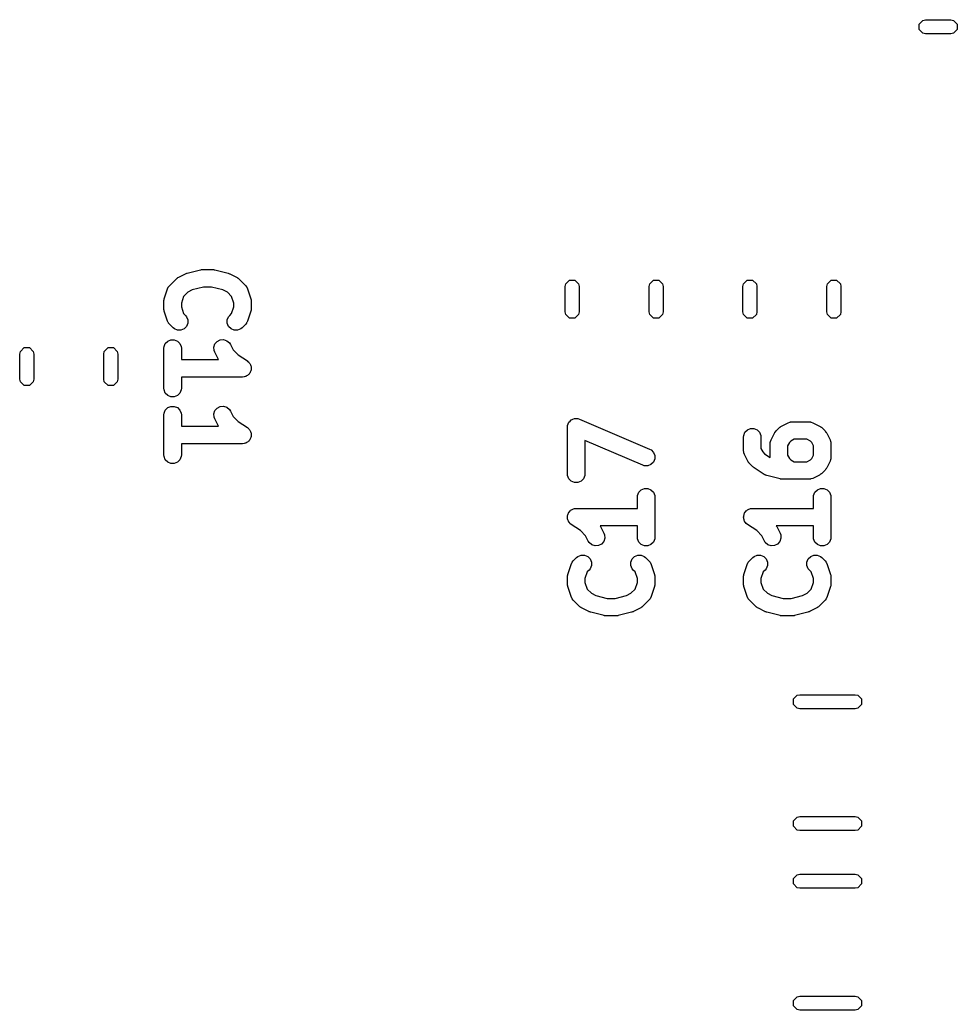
# Model space of a CAD drawing. Extents: x 53 to 255, y -141 to -27.
# Drawn here: x 111.88 to 119.91, y -126.45 to -117.96 of the extents above; entities that cross this region are included whole.
import ezdxf

# ---------------------------------------------------------------- set-up
doc = ezdxf.new("R2010")
doc.units = 0
doc.layers.add('BLACK', color=7, linetype='CONTINUOUS')

msp = doc.modelspace()

# ---------------------------------------------------------------- linework, layer by layer
at = {"layer": 'BLACK', "linetype": 'CONTINUOUS'}
for p, q in [((119.587202, -117.992355), (119.619674, -117.959883)), ((119.587202, -118.038277), (119.587202, -117.992355)), ((119.619674, -117.959883), (119.642635, -117.955316)), ((119.642635, -117.955316), (119.858307, -117.955316)), ((119.858307, -117.955316), (119.881268, -117.959883)), ((119.881268, -117.959883), (119.91374, -117.992355)), ((119.91374, -117.992355), (119.91374, -118.038277)), ((119.619674, -118.070749), (119.587202, -118.038277)), ((119.642635, -118.075316), (119.619674, -118.070749)), ((119.858307, -118.075316), (119.642635, -118.075316)), ((119.881268, -118.070749), (119.858307, -118.075316)), ((119.91374, -118.038277), (119.881268, -118.070749)), ((113.237688, -120.161399), (113.294832, -120.132828)), ((113.294832, -120.132828), (113.295899, -120.132419)), ((113.295899, -120.132419), (113.296336, -120.132096)), ((113.296336, -120.132096), (113.302496, -120.129894)), ((113.302496, -120.129894), (113.308564, -120.127573)), ((113.308564, -120.127573), (113.309102, -120.127534)), ((113.309102, -120.127534), (113.310182, -120.127149)), ((113.310182, -120.127149), (113.424467, -120.098577)), ((113.424467, -120.098577), (113.427005, -120.098201)), ((113.427005, -120.098201), (113.428026, -120.097779)), ((113.428026, -120.097779), (113.433537, -120.097236)), ((113.433537, -120.097236), (113.439012, -120.096427)), ((113.439012, -120.096427), (113.440104, -120.096589)), ((113.440104, -120.096589), (113.442658, -120.096338)), ((113.442658, -120.096338), (113.528372, -120.096338)), ((113.528372, -120.096338), (113.530925, -120.096589)), ((113.530925, -120.096589), (113.532018, -120.096427)), ((113.532018, -120.096427), (113.537491, -120.097236)), ((113.537491, -120.097236), (113.543004, -120.097779)), ((113.543004, -120.097779), (113.544025, -120.098201)), ((113.544025, -120.098201), (113.546562, -120.098577)), ((113.546562, -120.098577), (113.660848, -120.127149)), ((113.660848, -120.127149), (113.661927, -120.127534)), ((113.661927, -120.127534), (113.662467, -120.127573)), ((113.662467, -120.127573), (113.668548, -120.1299)), ((113.668548, -120.1299), (113.674694, -120.132096)), ((113.674694, -120.132096), (113.675129, -120.132418)), ((113.675129, -120.132418), (113.676199, -120.132828)), ((113.676199, -120.132828), (113.733342, -120.161399)), ((113.161054, -120.232591), (113.218196, -120.175448)), ((113.218196, -120.175448), (113.223948, -120.170727)), ((113.223948, -120.170727), (113.225246, -120.169231)), ((113.225246, -120.169231), (113.227501, -120.167811)), ((113.227501, -120.167811), (113.229561, -120.166121)), ((113.229561, -120.166121), (113.23139, -120.165363)), ((113.23139, -120.165363), (113.237688, -120.161399)), ((113.733342, -120.161399), (113.739641, -120.165363)), ((113.739641, -120.165363), (113.741469, -120.166121)), ((113.741469, -120.166121), (113.743525, -120.167809)), ((113.743525, -120.167809), (113.745785, -120.169231)), ((113.745785, -120.169231), (113.747084, -120.170729)), ((113.747084, -120.170729), (113.752834, -120.175448)), ((113.752834, -120.175448), (113.809977, -120.232591)), ((116.552239, -120.24273), (116.556806, -120.219769)), ((116.556806, -120.219769), (116.589278, -120.187297)), ((116.589278, -120.187297), (116.6352, -120.187297)), ((116.6352, -120.187297), (116.667672, -120.219769)), ((116.667672, -120.219769), (116.672239, -120.24273)), ((117.272239, -120.24273), (117.276806, -120.219769)), ((117.276806, -120.219769), (117.309278, -120.187297)), ((117.309278, -120.187297), (117.3552, -120.187297)), ((117.3552, -120.187297), (117.387672, -120.219769)), ((117.387672, -120.219769), (117.392239, -120.24273)), ((118.076239, -120.24273), (118.080806, -120.219769)), ((118.080806, -120.219769), (118.113278, -120.187297)), ((118.113278, -120.187297), (118.1592, -120.187297)), ((118.1592, -120.187297), (118.191672, -120.219769)), ((118.191672, -120.219769), (118.196239, -120.24273)), ((118.796239, -120.24273), (118.800806, -120.219769)), ((118.800806, -120.219769), (118.833278, -120.187297)), ((118.833278, -120.187297), (118.8792, -120.187297)), ((118.8792, -120.187297), (118.911672, -120.219769)), ((118.911672, -120.219769), (118.916239, -120.24273)), ((113.114364, -120.34762), (113.142936, -120.261906)), ((113.142936, -120.261906), (113.14893, -120.248481)), ((113.14893, -120.248481), (113.150695, -120.246445)), ((113.150695, -120.246445), (113.151726, -120.243957)), ((113.151726, -120.243957), (113.161054, -120.232591)), ((113.315656, -120.29012), (113.279639, -120.326137)), ((113.354547, -120.270674), (113.315656, -120.29012)), ((113.451892, -120.246338), (113.354547, -120.270674)), ((113.519138, -120.246338), (113.451892, -120.246338)), ((113.616483, -120.270675), (113.519138, -120.246338)), ((113.655373, -120.290119), (113.616483, -120.270675)), ((113.691392, -120.326138), (113.655373, -120.290119)), ((113.809977, -120.232591), (113.819304, -120.243956)), ((113.819304, -120.243956), (113.820335, -120.246446)), ((113.820335, -120.246446), (113.822101, -120.248482)), ((113.822101, -120.248482), (113.828095, -120.261907)), ((113.828095, -120.261907), (113.856666, -120.347621)), ((116.552239, -120.458402), (116.552239, -120.24273)), ((116.672239, -120.24273), (116.672239, -120.458402)), ((117.272239, -120.458402), (117.272239, -120.24273)), ((117.392239, -120.24273), (117.392239, -120.458402)), ((118.076239, -120.458402), (118.076239, -120.24273)), ((118.196239, -120.24273), (118.196239, -120.458402)), ((118.796239, -120.458402), (118.796239, -120.24273)), ((118.916239, -120.24273), (118.916239, -120.458402)), ((113.110515, -120.371338), (113.111244, -120.363932)), ((113.110515, -120.428481), (113.110515, -120.371338)), ((113.111104, -120.361957), (113.111694, -120.359359)), ((113.111244, -120.363932), (113.111104, -120.361957)), ((113.111694, -120.359359), (113.111956, -120.356706)), ((113.111956, -120.356706), (113.112714, -120.354875)), ((113.112714, -120.354875), (113.114364, -120.34762)), ((113.279639, -120.326137), (113.260515, -120.383509)), ((113.260515, -120.383509), (113.260515, -120.416309)), ((113.710515, -120.383507), (113.691392, -120.326138)), ((113.710515, -120.416312), (113.710515, -120.383507)), ((113.856666, -120.347621), (113.858315, -120.354874)), ((113.858315, -120.354874), (113.859074, -120.356706)), ((113.859074, -120.356706), (113.859335, -120.35936)), ((113.859335, -120.35936), (113.859926, -120.361958)), ((113.859926, -120.361958), (113.859785, -120.363932)), ((113.859785, -120.363932), (113.860515, -120.371338)), ((113.860515, -120.371338), (113.860515, -120.428481)), ((113.111244, -120.435886), (113.110515, -120.428481)), ((113.111104, -120.437862), (113.111244, -120.435886)), ((113.111694, -120.440459), (113.111104, -120.437862)), ((113.111956, -120.443113), (113.111694, -120.440459)), ((113.112714, -120.444943), (113.111956, -120.443113)), ((113.114364, -120.452199), (113.112714, -120.444943)), ((113.142936, -120.537913), (113.114364, -120.452199)), ((113.260515, -120.416309), (113.279639, -120.473681)), ((113.279639, -120.473681), (113.295692, -120.489735)), ((113.675339, -120.489734), (113.691392, -120.473681)), ((113.691392, -120.473681), (113.710515, -120.416312)), ((113.856666, -120.452198), (113.828095, -120.537912)), ((113.858315, -120.444944), (113.856666, -120.452198)), ((113.859074, -120.443113), (113.858315, -120.444944)), ((113.859335, -120.440458), (113.859074, -120.443113)), ((113.859926, -120.437861), (113.859335, -120.440458)), ((113.860515, -120.428481), (113.859785, -120.435886)), ((113.859785, -120.435886), (113.859926, -120.437861)), ((116.556806, -120.481363), (116.552239, -120.458402)), ((116.589278, -120.513835), (116.556806, -120.481363)), ((116.667672, -120.481363), (116.6352, -120.513835)), ((116.672239, -120.458402), (116.667672, -120.481363)), ((117.276806, -120.481363), (117.272239, -120.458402)), ((117.309278, -120.513835), (117.276806, -120.481363)), ((117.387672, -120.481363), (117.3552, -120.513835)), ((117.392239, -120.458402), (117.387672, -120.481363)), ((118.080806, -120.481363), (118.076239, -120.458402)), ((118.113278, -120.513835), (118.080806, -120.481363)), ((118.191672, -120.481363), (118.1592, -120.513835)), ((118.196239, -120.458402), (118.191672, -120.481363)), ((118.800806, -120.481363), (118.796239, -120.458402)), ((118.833278, -120.513835), (118.800806, -120.481363)), ((118.911672, -120.481363), (118.8792, -120.513835)), ((118.916239, -120.458402), (118.911672, -120.481363)), ((113.14893, -120.551338), (113.142936, -120.537913)), ((113.150695, -120.553373), (113.14893, -120.551338)), ((113.151726, -120.555862), (113.150695, -120.553373)), ((113.161053, -120.567227), (113.151726, -120.555862)), ((113.189624, -120.595799), (113.161053, -120.567227)), ((113.295692, -120.489735), (113.305019, -120.5011)), ((113.316217, -120.5574), (113.305018, -120.584436)), ((113.305019, -120.5011), (113.316217, -120.528137)), ((113.316217, -120.528137), (113.316217, -120.5574)), ((113.654813, -120.528136), (113.666012, -120.501099)), ((113.654813, -120.557398), (113.654813, -120.528136)), ((113.666012, -120.584435), (113.654813, -120.557398)), ((113.666012, -120.501099), (113.675339, -120.489734)), ((113.809977, -120.567228), (113.781405, -120.5958)), ((113.819305, -120.555863), (113.809977, -120.567228)), ((113.820337, -120.55337), (113.819305, -120.555863)), ((113.822101, -120.551337), (113.820337, -120.55337)), ((113.828095, -120.537912), (113.822101, -120.551337)), ((116.6352, -120.513835), (116.589278, -120.513835)), ((117.3552, -120.513835), (117.309278, -120.513835)), ((118.1592, -120.513835), (118.113278, -120.513835)), ((118.8792, -120.513835), (118.833278, -120.513835)), ((113.200989, -120.605127), (113.189624, -120.595799)), ((113.228025, -120.616326), (113.200989, -120.605127)), ((113.257288, -120.616326), (113.228025, -120.616326)), ((113.284324, -120.605128), (113.257288, -120.616326)), ((113.305018, -120.584436), (113.284324, -120.605128)), ((113.686704, -120.605127), (113.666012, -120.584435)), ((113.713741, -120.616326), (113.686704, -120.605127)), ((113.743003, -120.616326), (113.713741, -120.616326)), ((113.77004, -120.605127), (113.743003, -120.616326)), ((113.781405, -120.5958), (113.77004, -120.605127)), ((113.111956, -120.756706), (113.123155, -120.72967)), ((113.123155, -120.72967), (113.143847, -120.708978)), ((113.143847, -120.708978), (113.170883, -120.697779)), ((113.170883, -120.697779), (113.200147, -120.697779)), ((113.200147, -120.697779), (113.227183, -120.708978)), ((113.227183, -120.708978), (113.247875, -120.72967)), ((113.247875, -120.72967), (113.259074, -120.756706)), ((113.539676, -120.761957), (113.54893, -120.734196)), ((113.54893, -120.734196), (113.568104, -120.712088)), ((113.568104, -120.712088), (113.594278, -120.699001)), ((113.594278, -120.699001), (113.623468, -120.696927)), ((113.623468, -120.696927), (113.651229, -120.706181)), ((113.651229, -120.706181), (113.673337, -120.725355)), ((113.673337, -120.725355), (113.681169, -120.737797)), ((113.681169, -120.737797), (113.704296, -120.784053)), ((111.875287, -120.820646), (111.879854, -120.797685)), ((111.875287, -121.036318), (111.875287, -120.820646)), ((111.879854, -120.797685), (111.912326, -120.765213)), ((111.912326, -120.765213), (111.958248, -120.765213)), ((111.958248, -120.765213), (111.99072, -120.797685)), ((111.99072, -120.797685), (111.995287, -120.820646)), ((111.995287, -120.820646), (111.995287, -121.036318)), ((112.595287, -120.820646), (112.599854, -120.797685)), ((112.595287, -121.036318), (112.595287, -120.820646)), ((112.599854, -120.797685), (112.632326, -120.765213)), ((112.632326, -120.765213), (112.678248, -120.765213)), ((112.678248, -120.765213), (112.71072, -120.797685)), ((112.71072, -120.797685), (112.715287, -120.820646)), ((112.715287, -120.820646), (112.715287, -121.036318)), ((113.110515, -120.771338), (113.111956, -120.756706)), ((113.110515, -121.114195), (113.110515, -120.771338)), ((113.259074, -120.756706), (113.260515, -120.771338)), ((113.260515, -120.771338), (113.260515, -120.867767)), ((113.54175, -120.791147), (113.539676, -120.761957)), ((113.547005, -120.804879), (113.54175, -120.791147)), ((113.575576, -120.862022), (113.547005, -120.804879)), ((113.704296, -120.784053), (113.747581, -120.827338)), ((113.260515, -120.867767), (113.579192, -120.867767)), ((113.579192, -120.867767), (113.575576, -120.862022)), ((113.747581, -120.827338), (113.827118, -120.880364)), ((113.827118, -120.880364), (113.827157, -120.880396)), ((113.827157, -120.880396), (113.827183, -120.880407)), ((113.827183, -120.880407), (113.827239, -120.880463)), ((113.827239, -120.880463), (113.838493, -120.889679)), ((113.838493, -120.889679), (113.842624, -120.895848)), ((113.842624, -120.895848), (113.847875, -120.901099)), ((113.847875, -120.901099), (113.850687, -120.907888)), ((113.850687, -120.907888), (113.854776, -120.913994)), ((113.842681, -120.989628), (113.838604, -120.995745)), ((113.847875, -120.984435), (113.842681, -120.989628)), ((113.850716, -120.977575), (113.847875, -120.984435)), ((113.854836, -120.971396), (113.850716, -120.977575)), ((113.854776, -120.913994), (113.856232, -120.921274)), ((113.856262, -120.964187), (113.854836, -120.971396)), ((113.856232, -120.921274), (113.859074, -120.928135)), ((113.859074, -120.957399), (113.856262, -120.964187)), ((113.859074, -120.928135), (113.859074, -120.935484)), ((113.859074, -120.935484), (113.860515, -120.942689)), ((113.860515, -120.942689), (113.859074, -120.949973)), ((113.859074, -120.949973), (113.859074, -120.957399)), ((111.879854, -121.059279), (111.875287, -121.036318)), ((111.912326, -121.091751), (111.879854, -121.059279)), ((111.99072, -121.059279), (111.958248, -121.091751)), ((111.995287, -121.036318), (111.99072, -121.059279)), ((112.599854, -121.059279), (112.595287, -121.036318)), ((112.632326, -121.091751), (112.599854, -121.059279)), ((112.71072, -121.059279), (112.678248, -121.091751)), ((112.715287, -121.036318), (112.71072, -121.059279)), ((113.785515, -121.017767), (113.260515, -121.017767)), ((113.260515, -121.017767), (113.260515, -121.114195)), ((113.785567, -121.017761), (113.785515, -121.017767)), ((113.785594, -121.017767), (113.785567, -121.017761)), ((113.78567, -121.017751), (113.785594, -121.017767)), ((113.800147, -121.016326), (113.78567, -121.017751)), ((113.807007, -121.013484), (113.800147, -121.016326)), ((113.814289, -121.012028), (113.807007, -121.013484)), ((113.820395, -121.007938), (113.814289, -121.012028)), ((113.827183, -121.005127), (113.820395, -121.007938)), ((113.832431, -120.999878), (113.827183, -121.005127)), ((113.838604, -120.995745), (113.832431, -120.999878)), ((111.958248, -121.091751), (111.912326, -121.091751)), ((112.678248, -121.091751), (112.632326, -121.091751)), ((113.111956, -121.128827), (113.110515, -121.114195)), ((113.123155, -121.155863), (113.111956, -121.128827)), ((113.143847, -121.176555), (113.123155, -121.155863)), ((113.247875, -121.155863), (113.227183, -121.176555)), ((113.259074, -121.128827), (113.247875, -121.155863)), ((113.260515, -121.114195), (113.259074, -121.128827)), ((113.170883, -121.187754), (113.143847, -121.176555)), ((113.200147, -121.187754), (113.170883, -121.187754)), ((113.227183, -121.176555), (113.200147, -121.187754)), ((113.110515, -121.342767), (113.111956, -121.328135)), ((113.111956, -121.328135), (113.123155, -121.301099)), ((113.123155, -121.301099), (113.143847, -121.280407)), ((113.143847, -121.280407), (113.170883, -121.269208)), ((113.170883, -121.269208), (113.200147, -121.269208)), ((113.200147, -121.269208), (113.227183, -121.280407)), ((113.227183, -121.280407), (113.247875, -121.301099)), ((113.247875, -121.301099), (113.259074, -121.328135)), ((113.259074, -121.328135), (113.260515, -121.342767)), ((113.539676, -121.333386), (113.54893, -121.305625)), ((113.54893, -121.305625), (113.568104, -121.283517)), ((113.568104, -121.283517), (113.594278, -121.27043)), ((113.594278, -121.27043), (113.623468, -121.268356)), ((113.623468, -121.268356), (113.651229, -121.27761)), ((113.651229, -121.27761), (113.673337, -121.296784)), ((113.673337, -121.296784), (113.681169, -121.309226)), ((113.681169, -121.309226), (113.704296, -121.355482)), ((113.110515, -121.685624), (113.110515, -121.342767)), ((113.260515, -121.342767), (113.260515, -121.439196)), ((113.54175, -121.362576), (113.539676, -121.333386)), ((113.547005, -121.376308), (113.54175, -121.362576)), ((113.575576, -121.433451), (113.547005, -121.376308)), ((113.704296, -121.355482), (113.747581, -121.398767)), ((113.747581, -121.398767), (113.827118, -121.451793)), ((116.578473, -121.419283), (116.5839, -121.406183)), ((116.5839, -121.406183), (116.584228, -121.405854)), ((116.584228, -121.405854), (116.584412, -121.405426)), ((116.584412, -121.405426), (116.594572, -121.39551)), ((116.594572, -121.39551), (116.604592, -121.385491)), ((116.604592, -121.385491), (116.605022, -121.385312)), ((116.605022, -121.385312), (116.605356, -121.384987)), ((116.605356, -121.384987), (116.618538, -121.379713)), ((116.618538, -121.379713), (116.631628, -121.374292)), ((116.631628, -121.374292), (116.632094, -121.374292)), ((116.632094, -121.374292), (116.632526, -121.374119)), ((116.632526, -121.374119), (116.646706, -121.374292)), ((116.646706, -121.374292), (116.660892, -121.374292)), ((116.660892, -121.374292), (116.661322, -121.37447)), ((116.661322, -121.37447), (116.661787, -121.374476)), ((116.661787, -121.374476), (116.675804, -121.378915)), ((116.675804, -121.378915), (117.275804, -121.636058)), ((118.408433, -121.437912), (118.465577, -121.409341)), ((118.465577, -121.409341), (118.479309, -121.404086)), ((118.479309, -121.404086), (118.481995, -121.403895)), ((118.481995, -121.403895), (118.484485, -121.402864)), ((118.484485, -121.402864), (118.499117, -121.401423)), ((118.499117, -121.401423), (118.641974, -121.401423)), ((118.641974, -121.401423), (118.656606, -121.402864)), ((118.656606, -121.402864), (118.659095, -121.403895)), ((118.659095, -121.403895), (118.661783, -121.404086)), ((118.661783, -121.404086), (118.675515, -121.409341)), ((118.675515, -121.409341), (118.732658, -121.437912)), ((113.260515, -121.439196), (113.579192, -121.439196)), ((113.579192, -121.439196), (113.575576, -121.433451)), ((113.827118, -121.451793), (113.827157, -121.451825)), ((113.827157, -121.451825), (113.827183, -121.451836)), ((113.827183, -121.451836), (113.827239, -121.451892)), ((113.827239, -121.451892), (113.838493, -121.461108)), ((113.838493, -121.461108), (113.842624, -121.467277)), ((113.842624, -121.467277), (113.847875, -121.472528)), ((113.847875, -121.472528), (113.850687, -121.479317)), ((113.850687, -121.479317), (113.854776, -121.485423)), ((113.854776, -121.485423), (113.856232, -121.492703)), ((113.856232, -121.492703), (113.859074, -121.499564)), ((113.859074, -121.499564), (113.859074, -121.506913)), ((116.57126, -121.447851), (116.572701, -121.433219)), ((116.57126, -121.847851), (116.57126, -121.447851)), ((116.572701, -121.433219), (116.572879, -121.432788)), ((116.572879, -121.432788), (116.572885, -121.432324)), ((116.572885, -121.432324), (116.578473, -121.419283)), ((118.082701, -121.518934), (118.0939, -121.491898)), ((118.0939, -121.491898), (118.114592, -121.471206)), ((118.114592, -121.471206), (118.141628, -121.460007)), ((118.141628, -121.460007), (118.170892, -121.460007)), ((118.170892, -121.460007), (118.197928, -121.471206)), ((118.197928, -121.471206), (118.21862, -121.491898)), ((118.21862, -121.491898), (118.229819, -121.518934)), ((118.317749, -121.557166), (118.346321, -121.500024)), ((118.346321, -121.500024), (118.350284, -121.493727)), ((118.350284, -121.493727), (118.351042, -121.491899)), ((118.351042, -121.491899), (118.352732, -121.489839)), ((118.352732, -121.489839), (118.354154, -121.487581)), ((118.354154, -121.487581), (118.355651, -121.486282)), ((118.355651, -121.486282), (118.360369, -121.480534)), ((118.360369, -121.480534), (118.38894, -121.451962)), ((118.38894, -121.451962), (118.394694, -121.447238)), ((118.394694, -121.447238), (118.395991, -121.445744)), ((118.395991, -121.445744), (118.398243, -121.444326)), ((118.398243, -121.444326), (118.400305, -121.442634)), ((118.400305, -121.442634), (118.402137, -121.441875)), ((118.402137, -121.441875), (118.408433, -121.437912)), ((118.732658, -121.437912), (118.738957, -121.441876)), ((118.738957, -121.441876), (118.740785, -121.442634)), ((118.740785, -121.442634), (118.742841, -121.444322)), ((118.742841, -121.444322), (118.745101, -121.445744)), ((118.745101, -121.445744), (118.7464, -121.447242)), ((118.7464, -121.447242), (118.75215, -121.451961)), ((118.75215, -121.451961), (118.780722, -121.480533)), ((118.780722, -121.480533), (118.785442, -121.486283)), ((118.785442, -121.486283), (118.786939, -121.487582)), ((118.786939, -121.487582), (118.788358, -121.489836)), ((118.788358, -121.489836), (118.79005, -121.491898)), ((118.79005, -121.491898), (118.790808, -121.49373)), ((118.790808, -121.49373), (118.794771, -121.500025)), ((118.794771, -121.500025), (118.823342, -121.557167)), ((113.807007, -121.584913), (113.800147, -121.587755)), ((113.814289, -121.583457), (113.807007, -121.584913)), ((113.820395, -121.579367), (113.814289, -121.583457)), ((113.827183, -121.576556), (113.820395, -121.579367)), ((113.832431, -121.571307), (113.827183, -121.576556)), ((113.838604, -121.567174), (113.832431, -121.571307)), ((113.842681, -121.561057), (113.838604, -121.567174)), ((113.847875, -121.555864), (113.842681, -121.561057)), ((113.850716, -121.549004), (113.847875, -121.555864)), ((113.854836, -121.542825), (113.850716, -121.549004)), ((113.856262, -121.535616), (113.854836, -121.542825)), ((113.859074, -121.528828), (113.856262, -121.535616)), ((113.859074, -121.506913), (113.860515, -121.514118)), ((113.860515, -121.514118), (113.859074, -121.521402)), ((113.859074, -121.521402), (113.859074, -121.528828)), ((117.216716, -121.77393), (116.72126, -121.561591)), ((116.72126, -121.561591), (116.72126, -121.847851)), ((118.08126, -121.533566), (118.082701, -121.518934)), ((118.08126, -121.647851), (118.08126, -121.533566)), ((118.229819, -121.518934), (118.23126, -121.533566)), ((118.23126, -121.533566), (118.23126, -121.630146)), ((118.309831, -121.590708), (118.311272, -121.576076)), ((118.311272, -121.576076), (118.312302, -121.573587)), ((118.312302, -121.573587), (118.312494, -121.570898)), ((118.312494, -121.570898), (118.317749, -121.557166)), ((118.475042, -121.577991), (118.459831, -121.608414)), ((118.486401, -121.566632), (118.475042, -121.577991)), ((118.516822, -121.551423), (118.486401, -121.566632)), ((118.62427, -121.551423), (118.516822, -121.551423)), ((118.654689, -121.566632), (118.62427, -121.551423)), ((118.66605, -121.577993), (118.654689, -121.566632)), ((118.68126, -121.608413), (118.66605, -121.577993)), ((118.823342, -121.557167), (118.828597, -121.570899)), ((118.828597, -121.570899), (118.828787, -121.573586)), ((118.828787, -121.573586), (118.829819, -121.576076)), ((118.829819, -121.576076), (118.83126, -121.590708)), ((113.785515, -121.589196), (113.260515, -121.589196)), ((113.260515, -121.589196), (113.260515, -121.685624)), ((113.785567, -121.58919), (113.785515, -121.589196)), ((113.785594, -121.589196), (113.785567, -121.58919)), ((113.78567, -121.58918), (113.785594, -121.589196)), ((113.800147, -121.587755), (113.78567, -121.58918)), ((117.275804, -121.636058), (117.288686, -121.643147)), ((117.288686, -121.643147), (117.309124, -121.66409)), ((117.309124, -121.66409), (117.319992, -121.69126)), ((118.082701, -121.662483), (118.08126, -121.647851)), ((118.083732, -121.664972), (118.082701, -121.662483)), ((118.083923, -121.66766), (118.083732, -121.664972)), ((118.089178, -121.681392), (118.083923, -121.66766)), ((118.23126, -121.630146), (118.246469, -121.660566)), ((118.246469, -121.660566), (118.261184, -121.675281)), ((118.309831, -121.704994), (118.309831, -121.590708)), ((118.459831, -121.608414), (118.459831, -121.687288)), ((118.68126, -121.687289), (118.68126, -121.608413)), ((118.83126, -121.590708), (118.83126, -121.704994)), ((113.111956, -121.700256), (113.110515, -121.685624)), ((113.123155, -121.727292), (113.111956, -121.700256)), ((113.143847, -121.747984), (113.123155, -121.727292)), ((113.170883, -121.759183), (113.143847, -121.747984)), ((113.227183, -121.747984), (113.200147, -121.759183)), ((113.247875, -121.727292), (113.227183, -121.747984)), ((113.259074, -121.700256), (113.247875, -121.727292)), ((113.260515, -121.685624), (113.259074, -121.700256)), ((117.308108, -121.747419), (117.287164, -121.767858)), ((117.319636, -121.720522), (117.308108, -121.747419)), ((117.319992, -121.69126), (117.319636, -121.720522)), ((118.117749, -121.738535), (118.089178, -121.681392)), ((118.121713, -121.744834), (118.117749, -121.738535)), ((118.122471, -121.746662), (118.121713, -121.744834)), ((118.124159, -121.748718), (118.122471, -121.746662)), ((118.125581, -121.750978), (118.124159, -121.748718)), ((118.127079, -121.752277), (118.125581, -121.750978)), ((118.131798, -121.758027), (118.127079, -121.752277)), ((118.261184, -121.675281), (118.310117, -121.707903)), ((118.310117, -121.707903), (118.309831, -121.704994)), ((118.459831, -121.687288), (118.475042, -121.71771)), ((118.475042, -121.71771), (118.486401, -121.729069)), ((118.486401, -121.729069), (118.516822, -121.74428)), ((118.516822, -121.74428), (118.624268, -121.74428)), ((118.624268, -121.74428), (118.654691, -121.729068)), ((118.654691, -121.729068), (118.66605, -121.717709)), ((118.66605, -121.717709), (118.68126, -121.687289)), ((118.823342, -121.738534), (118.794771, -121.795678)), ((118.828597, -121.724802), (118.823342, -121.738534)), ((118.828787, -121.722115), (118.828597, -121.724802)), ((118.829819, -121.719626), (118.828787, -121.722115)), ((118.83126, -121.704994), (118.829819, -121.719626)), ((113.200147, -121.759183), (113.170883, -121.759183)), ((117.230733, -121.778369), (117.216716, -121.77393)), ((117.259994, -121.778726), (117.230733, -121.778369)), ((117.287164, -121.767858), (117.259994, -121.778726)), ((118.16037, -121.786599), (118.131798, -121.758027)), ((118.160411, -121.786632), (118.16037, -121.786599)), ((118.160426, -121.786655), (118.160411, -121.786632)), ((118.165809, -121.791063), (118.160426, -121.786655)), ((118.171735, -121.795927), (118.165809, -121.791063)), ((118.171762, -121.795938), (118.171735, -121.795927)), ((118.171801, -121.79597), (118.171762, -121.795938)), ((118.257515, -121.853112), (118.171801, -121.79597)), ((118.780721, -121.815171), (118.752149, -121.843742)), ((118.785444, -121.809416), (118.780721, -121.815171)), ((118.786939, -121.80812), (118.785444, -121.809416)), ((118.788356, -121.805867), (118.786939, -121.80812)), ((118.790049, -121.803806), (118.788356, -121.805867)), ((118.790807, -121.801973), (118.790049, -121.803806)), ((118.794771, -121.795678), (118.790807, -121.801973)), ((116.572701, -121.862483), (116.57126, -121.847851)), ((116.5839, -121.889519), (116.572701, -121.862483)), ((116.604592, -121.910211), (116.5839, -121.889519)), ((116.631628, -121.92141), (116.604592, -121.910211)), ((116.660892, -121.92141), (116.631628, -121.92141)), ((116.687928, -121.910211), (116.660892, -121.92141)), ((116.70862, -121.889519), (116.687928, -121.910211)), ((116.719819, -121.862483), (116.70862, -121.889519)), ((116.72126, -121.847851), (116.719819, -121.862483)), ((118.265589, -121.857416), (118.257515, -121.853112)), ((118.267081, -121.858522), (118.265589, -121.857416)), ((118.268843, -121.859151), (118.267081, -121.858522)), ((118.270489, -121.860029), (118.268843, -121.859151)), ((118.272303, -121.860387), (118.270489, -121.860029)), ((118.280927, -121.863469), (118.272303, -121.860387)), ((118.395212, -121.892041), (118.280927, -121.863469)), ((118.39775, -121.892416), (118.395212, -121.892041)), ((118.398771, -121.892839), (118.39775, -121.892416)), ((118.404282, -121.893381), (118.398771, -121.892839)), ((118.409757, -121.894191), (118.404282, -121.893381)), ((118.410849, -121.894028), (118.409757, -121.894191)), ((118.413403, -121.89428), (118.410849, -121.894028)), ((118.641974, -121.89428), (118.413403, -121.89428)), ((118.656606, -121.892839), (118.641974, -121.89428)), ((118.659094, -121.891808), (118.656606, -121.892839)), ((118.661784, -121.891617), (118.659094, -121.891808)), ((118.675515, -121.886362), (118.661784, -121.891617)), ((118.732658, -121.85779), (118.675515, -121.886362)), ((118.738952, -121.853827), (118.732658, -121.85779)), ((118.740784, -121.853069), (118.738952, -121.853827)), ((118.742847, -121.851375), (118.740784, -121.853069)), ((118.745101, -121.849957), (118.742847, -121.851375)), ((118.746397, -121.848462), (118.745101, -121.849957)), ((118.752149, -121.843742), (118.746397, -121.848462)), ((117.172701, -122.03322), (117.1839, -122.006184)), ((117.1839, -122.006184), (117.204592, -121.985492)), ((117.204592, -121.985492), (117.231628, -121.974293)), ((117.231628, -121.974293), (117.260892, -121.974293)), ((117.260892, -121.974293), (117.287928, -121.985492)), ((117.287928, -121.985492), (117.30862, -122.006184)), ((117.30862, -122.006184), (117.319819, -122.03322)), ((118.682701, -122.03322), (118.6939, -122.006184)), ((118.6939, -122.006184), (118.714592, -121.985492)), ((118.714592, -121.985492), (118.741628, -121.974293)), ((118.741628, -121.974293), (118.770892, -121.974293)), ((118.770892, -121.974293), (118.797928, -121.985492)), ((118.797928, -121.985492), (118.81862, -122.006184)), ((118.81862, -122.006184), (118.829819, -122.03322)), ((117.17126, -122.047852), (117.172701, -122.03322)), ((117.17126, -122.14428), (117.17126, -122.047852)), ((117.319819, -122.03322), (117.32126, -122.047852)), ((117.32126, -122.047852), (117.32126, -122.390709)), ((118.68126, -122.047852), (118.682701, -122.03322)), ((118.68126, -122.14428), (118.68126, -122.047852)), ((118.829819, -122.03322), (118.83126, -122.047852)), ((118.83126, -122.047852), (118.83126, -122.390709)), ((116.581058, -122.184472), (116.5839, -122.177612)), ((116.5839, -122.177612), (116.589095, -122.172416)), ((116.589095, -122.172416), (116.593172, -122.166302)), ((116.593172, -122.166302), (116.599341, -122.16217)), ((116.599341, -122.16217), (116.604592, -122.15692)), ((116.604592, -122.15692), (116.611381, -122.154107)), ((116.611381, -122.154107), (116.617487, -122.150019)), ((116.617487, -122.150019), (116.624767, -122.148562)), ((116.624767, -122.148562), (116.631628, -122.145721)), ((116.631628, -122.145721), (116.646104, -122.144295)), ((116.646104, -122.144295), (116.646181, -122.14428)), ((116.646181, -122.14428), (116.646207, -122.144285)), ((116.646207, -122.144285), (116.64626, -122.14428)), ((116.64626, -122.14428), (117.17126, -122.14428)), ((118.091058, -122.184472), (118.0939, -122.177612)), ((118.0939, -122.177612), (118.099095, -122.172416)), ((118.099095, -122.172416), (118.103172, -122.166302)), ((118.103172, -122.166302), (118.109341, -122.16217)), ((118.109341, -122.16217), (118.114592, -122.15692)), ((118.114592, -122.15692), (118.121381, -122.154107)), ((118.121381, -122.154107), (118.127487, -122.150019)), ((118.127487, -122.150019), (118.134767, -122.148562)), ((118.134767, -122.148562), (118.141628, -122.145721)), ((118.141628, -122.145721), (118.156104, -122.144295)), ((118.156104, -122.144295), (118.156181, -122.14428)), ((118.156181, -122.14428), (118.156207, -122.144285)), ((118.156207, -122.144285), (118.15626, -122.14428)), ((118.15626, -122.14428), (118.68126, -122.14428)), ((116.57126, -122.219359), (116.572701, -122.212074)), ((116.572701, -122.226563), (116.57126, -122.219359)), ((116.572701, -122.204648), (116.575513, -122.197859)), ((116.572701, -122.212074), (116.572701, -122.204648)), ((116.572701, -122.233912), (116.572701, -122.226563)), ((116.575542, -122.240772), (116.572701, -122.233912)), ((116.575513, -122.197859), (116.576939, -122.190651)), ((116.576999, -122.248053), (116.575542, -122.240772)), ((116.576939, -122.190651), (116.581058, -122.184472)), ((116.581087, -122.254158), (116.576999, -122.248053)), ((116.5839, -122.260948), (116.581087, -122.254158)), ((116.58915, -122.266198), (116.5839, -122.260948)), ((116.593282, -122.272368), (116.58915, -122.266198)), ((118.08126, -122.219359), (118.082701, -122.212074)), ((118.082701, -122.226563), (118.08126, -122.219359)), ((118.082701, -122.204648), (118.085513, -122.197859)), ((118.082701, -122.212074), (118.082701, -122.204648)), ((118.082701, -122.233912), (118.082701, -122.226563)), ((118.085542, -122.240772), (118.082701, -122.233912)), ((118.085513, -122.197859), (118.086939, -122.190651)), ((118.086999, -122.248053), (118.085542, -122.240772)), ((118.086939, -122.190651), (118.091058, -122.184472)), ((118.091087, -122.254158), (118.086999, -122.248053)), ((118.0939, -122.260948), (118.091087, -122.254158)), ((118.09915, -122.266198), (118.0939, -122.260948)), ((118.103282, -122.272368), (118.09915, -122.266198)), ((116.60454, -122.281588), (116.593282, -122.272368)), ((116.604592, -122.28164), (116.60454, -122.281588)), ((116.604614, -122.281649), (116.604592, -122.28164)), ((116.604657, -122.281684), (116.604614, -122.281649)), ((116.684192, -122.334707), (116.604657, -122.281684)), ((116.727478, -122.377993), (116.684192, -122.334707)), ((117.17126, -122.29428), (116.852582, -122.29428)), ((116.852582, -122.29428), (116.856199, -122.300025)), ((116.856199, -122.300025), (116.884771, -122.357167)), ((117.17126, -122.390709), (117.17126, -122.29428)), ((118.11454, -122.281588), (118.103282, -122.272368)), ((118.114592, -122.28164), (118.11454, -122.281588)), ((118.114614, -122.281649), (118.114592, -122.28164)), ((118.114657, -122.281684), (118.114614, -122.281649)), ((118.194192, -122.334707), (118.114657, -122.281684)), ((118.237478, -122.377993), (118.194192, -122.334707)), ((118.68126, -122.29428), (118.362582, -122.29428)), ((118.362582, -122.29428), (118.366199, -122.300025)), ((118.366199, -122.300025), (118.394771, -122.357167)), ((118.68126, -122.390709), (118.68126, -122.29428)), ((116.750607, -122.42425), (116.727478, -122.377993)), ((116.75844, -122.436693), (116.750607, -122.42425)), ((116.882846, -122.42785), (116.863673, -122.449958)), ((116.8921, -122.400089), (116.882846, -122.42785)), ((116.884771, -122.357167), (116.890026, -122.370899)), ((116.890026, -122.370899), (116.8921, -122.400089)), ((117.172701, -122.405341), (117.17126, -122.390709)), ((117.1839, -122.432377), (117.172701, -122.405341)), ((117.204592, -122.453069), (117.1839, -122.432377)), ((117.30862, -122.432377), (117.287928, -122.453069)), ((117.319819, -122.405341), (117.30862, -122.432377)), ((117.32126, -122.390709), (117.319819, -122.405341)), ((118.260607, -122.42425), (118.237478, -122.377993)), ((118.26844, -122.436693), (118.260607, -122.42425)), ((118.392846, -122.42785), (118.373673, -122.449958)), ((118.4021, -122.400089), (118.392846, -122.42785)), ((118.394771, -122.357167), (118.400026, -122.370899)), ((118.400026, -122.370899), (118.4021, -122.400089)), ((118.682701, -122.405341), (118.68126, -122.390709)), ((118.6939, -122.432377), (118.682701, -122.405341)), ((118.714592, -122.453069), (118.6939, -122.432377)), ((118.81862, -122.432377), (118.797928, -122.453069)), ((118.829819, -122.405341), (118.81862, -122.432377)), ((118.83126, -122.390709), (118.829819, -122.405341)), ((116.780547, -122.455866), (116.75844, -122.436693)), ((116.808309, -122.46512), (116.780547, -122.455866)), ((116.837499, -122.463046), (116.808309, -122.46512)), ((116.863673, -122.449958), (116.837499, -122.463046)), ((117.231628, -122.464268), (117.204592, -122.453069)), ((117.260892, -122.464268), (117.231628, -122.464268)), ((117.287928, -122.453069), (117.260892, -122.464268)), ((118.290547, -122.455866), (118.26844, -122.436693)), ((118.318309, -122.46512), (118.290547, -122.455866)), ((118.347499, -122.463046), (118.318309, -122.46512)), ((118.373673, -122.449958), (118.347499, -122.463046)), ((118.741628, -122.464268), (118.714592, -122.453069)), ((118.770892, -122.464268), (118.741628, -122.464268)), ((118.797928, -122.453069), (118.770892, -122.464268)), ((116.611439, -122.608674), (116.612471, -122.606184)), ((116.612471, -122.606184), (116.621798, -122.594819)), ((116.621798, -122.594819), (116.65037, -122.566247)), ((116.65037, -122.566247), (116.661735, -122.556919)), ((116.661735, -122.556919), (116.688772, -122.545721)), ((116.688772, -122.545721), (116.718035, -122.545721)), ((116.718035, -122.545721), (116.745071, -122.556919)), ((116.745071, -122.556919), (116.765764, -122.577612)), ((116.765764, -122.577612), (116.776962, -122.604648)), ((116.776962, -122.604648), (116.776962, -122.633911)), ((117.115558, -122.604649), (117.126757, -122.577612)), ((117.115558, -122.633911), (117.115558, -122.604649)), ((117.126757, -122.577612), (117.147449, -122.55692)), ((117.147449, -122.55692), (117.174486, -122.545721)), ((117.174486, -122.545721), (117.203748, -122.545721)), ((117.203748, -122.545721), (117.230785, -122.55692)), ((117.230785, -122.55692), (117.24215, -122.566247)), ((117.24215, -122.566247), (117.270722, -122.594819)), ((117.270722, -122.594819), (117.28005, -122.606184)), ((117.28005, -122.606184), (117.281082, -122.608676)), ((118.121439, -122.608674), (118.122471, -122.606184)), ((118.122471, -122.606184), (118.131798, -122.594819)), ((118.131798, -122.594819), (118.16037, -122.566247)), ((118.16037, -122.566247), (118.171735, -122.556919)), ((118.171735, -122.556919), (118.198772, -122.545721)), ((118.198772, -122.545721), (118.228035, -122.545721)), ((118.228035, -122.545721), (118.255071, -122.556919)), ((118.255071, -122.556919), (118.275764, -122.577612)), ((118.275764, -122.577612), (118.286962, -122.604648)), ((118.286962, -122.604648), (118.286962, -122.633911)), ((118.625558, -122.604649), (118.636757, -122.577612)), ((118.625558, -122.633911), (118.625558, -122.604649)), ((118.636757, -122.577612), (118.657449, -122.55692)), ((118.657449, -122.55692), (118.684486, -122.545721)), ((118.684486, -122.545721), (118.713748, -122.545721)), ((118.713748, -122.545721), (118.740785, -122.55692)), ((118.740785, -122.55692), (118.75215, -122.566247)), ((118.75215, -122.566247), (118.780722, -122.594819)), ((118.780722, -122.594819), (118.79005, -122.606184)), ((118.79005, -122.606184), (118.791082, -122.608676)), ((116.575109, -122.709849), (116.60368, -122.624136)), ((116.60368, -122.624136), (116.609674, -122.61071)), ((116.609674, -122.61071), (116.611439, -122.608674)), ((116.740383, -122.688365), (116.72126, -122.745735)), ((116.756436, -122.672313), (116.740383, -122.688365)), ((116.765764, -122.660948), (116.756436, -122.672313)), ((116.776962, -122.633911), (116.765764, -122.660948)), ((117.126757, -122.660948), (117.115558, -122.633911)), ((117.136084, -122.672313), (117.126757, -122.660948)), ((117.152137, -122.688366), (117.136084, -122.672313)), ((117.17126, -122.745735), (117.152137, -122.688366)), ((117.281082, -122.608676), (117.282846, -122.61071)), ((117.282846, -122.61071), (117.28884, -122.624135)), ((117.28884, -122.624135), (117.317411, -122.709849)), ((118.085109, -122.709849), (118.11368, -122.624136)), ((118.11368, -122.624136), (118.119674, -122.61071)), ((118.119674, -122.61071), (118.121439, -122.608674)), ((118.250383, -122.688365), (118.23126, -122.745735)), ((118.266436, -122.672313), (118.250383, -122.688365)), ((118.275764, -122.660948), (118.266436, -122.672313)), ((118.286962, -122.633911), (118.275764, -122.660948)), ((118.636757, -122.660948), (118.625558, -122.633911)), ((118.646084, -122.672313), (118.636757, -122.660948)), ((118.662137, -122.688366), (118.646084, -122.672313)), ((118.68126, -122.745735), (118.662137, -122.688366)), ((118.791082, -122.608676), (118.792846, -122.61071)), ((118.792846, -122.61071), (118.79884, -122.624135)), ((118.79884, -122.624135), (118.827411, -122.709849)), ((116.57126, -122.733566), (116.571989, -122.72616)), ((116.57126, -122.790709), (116.57126, -122.733566)), ((116.571849, -122.724186), (116.572439, -122.721588)), ((116.571989, -122.72616), (116.571849, -122.724186)), ((116.572439, -122.721588), (116.572701, -122.718934)), ((116.572701, -122.718934), (116.573459, -122.717102)), ((116.573459, -122.717102), (116.575109, -122.709849)), ((116.72126, -122.745735), (116.72126, -122.778539)), ((117.17126, -122.77854), (117.17126, -122.745735)), ((117.317411, -122.709849), (117.31906, -122.717102)), ((117.31906, -122.717102), (117.319819, -122.718934)), ((117.319819, -122.718934), (117.32008, -122.721588)), ((117.32008, -122.721588), (117.320671, -122.724186)), ((117.320671, -122.724186), (117.32053, -122.72616)), ((117.32053, -122.72616), (117.32126, -122.733566)), ((117.32126, -122.733566), (117.32126, -122.790709)), ((118.08126, -122.733566), (118.081989, -122.72616)), ((118.08126, -122.790709), (118.08126, -122.733566)), ((118.081849, -122.724186), (118.082439, -122.721588)), ((118.081989, -122.72616), (118.081849, -122.724186)), ((118.082439, -122.721588), (118.082701, -122.718934)), ((118.082701, -122.718934), (118.083459, -122.717102)), ((118.083459, -122.717102), (118.085109, -122.709849)), ((118.23126, -122.745735), (118.23126, -122.778539)), ((118.68126, -122.77854), (118.68126, -122.745735)), ((118.827411, -122.709849), (118.82906, -122.717102)), ((118.82906, -122.717102), (118.829819, -122.718934)), ((118.829819, -122.718934), (118.83008, -122.721588)), ((118.83008, -122.721588), (118.830671, -122.724186)), ((118.830671, -122.724186), (118.83053, -122.72616)), ((118.83053, -122.72616), (118.83126, -122.733566)), ((118.83126, -122.733566), (118.83126, -122.790709)), ((116.571989, -122.798114), (116.57126, -122.790709)), ((116.571849, -122.800089), (116.571989, -122.798114)), ((116.572439, -122.802686), (116.571849, -122.800089)), ((116.572701, -122.805341), (116.572439, -122.802686)), ((116.573459, -122.807172), (116.572701, -122.805341)), ((116.575109, -122.814426), (116.573459, -122.807172)), ((116.60368, -122.900139), (116.575109, -122.814426)), ((116.72126, -122.778539), (116.740383, -122.835909)), ((116.740383, -122.835909), (116.7764, -122.871926)), ((117.116118, -122.871927), (117.152137, -122.835909)), ((117.152137, -122.835909), (117.17126, -122.77854)), ((117.317411, -122.814426), (117.28884, -122.90014)), ((117.31906, -122.807172), (117.317411, -122.814426)), ((117.319819, -122.805341), (117.31906, -122.807172)), ((117.32008, -122.802686), (117.319819, -122.805341)), ((117.320671, -122.800089), (117.32008, -122.802686)), ((117.32126, -122.790709), (117.32053, -122.798114)), ((117.32053, -122.798114), (117.320671, -122.800089)), ((118.081989, -122.798114), (118.08126, -122.790709)), ((118.081849, -122.800089), (118.081989, -122.798114)), ((118.082439, -122.802686), (118.081849, -122.800089)), ((118.082701, -122.805341), (118.082439, -122.802686)), ((118.083459, -122.807172), (118.082701, -122.805341)), ((118.085109, -122.814426), (118.083459, -122.807172)), ((118.11368, -122.900139), (118.085109, -122.814426)), ((118.23126, -122.778539), (118.250383, -122.835909)), ((118.250383, -122.835909), (118.2864, -122.871926)), ((118.626118, -122.871927), (118.662137, -122.835909)), ((118.662137, -122.835909), (118.68126, -122.77854)), ((118.827411, -122.814426), (118.79884, -122.90014)), ((118.82906, -122.807172), (118.827411, -122.814426)), ((118.829819, -122.805341), (118.82906, -122.807172)), ((118.83008, -122.802686), (118.829819, -122.805341)), ((118.830671, -122.800089), (118.83008, -122.802686)), ((118.83126, -122.790709), (118.83053, -122.798114)), ((118.83053, -122.798114), (118.830671, -122.800089)), ((116.609674, -122.913565), (116.60368, -122.900139)), ((116.611439, -122.9156), (116.609674, -122.913565)), ((116.612471, -122.918091), (116.611439, -122.9156)), ((116.621798, -122.929456), (116.612471, -122.918091)), ((116.678941, -122.986599), (116.621798, -122.929456)), ((116.7764, -122.871926), (116.815292, -122.891372)), ((116.815292, -122.891372), (116.912637, -122.915709)), ((116.912637, -122.915709), (116.979883, -122.915709)), ((116.979883, -122.915709), (117.077228, -122.891371)), ((117.077228, -122.891371), (117.116118, -122.871927)), ((117.270722, -122.929456), (117.213579, -122.986599)), ((117.280049, -122.918091), (117.270722, -122.929456)), ((117.28108, -122.9156), (117.280049, -122.918091)), ((117.282846, -122.913565), (117.28108, -122.9156)), ((117.28884, -122.90014), (117.282846, -122.913565)), ((118.119674, -122.913565), (118.11368, -122.900139)), ((118.121439, -122.9156), (118.119674, -122.913565)), ((118.122471, -122.918091), (118.121439, -122.9156)), ((118.131798, -122.929456), (118.122471, -122.918091)), ((118.188941, -122.986599), (118.131798, -122.929456)), ((118.2864, -122.871926), (118.325292, -122.891372)), ((118.325292, -122.891372), (118.422637, -122.915709)), ((118.422637, -122.915709), (118.489883, -122.915709)), ((118.489883, -122.915709), (118.587228, -122.891371)), ((118.587228, -122.891371), (118.626118, -122.871927)), ((118.780722, -122.929456), (118.723579, -122.986599)), ((118.790049, -122.918091), (118.780722, -122.929456)), ((118.79108, -122.9156), (118.790049, -122.918091)), ((118.792846, -122.913565), (118.79108, -122.9156)), ((118.79884, -122.90014), (118.792846, -122.913565)), ((116.684693, -122.991319), (116.678941, -122.986599)), ((116.685991, -122.992816), (116.684693, -122.991319)), ((116.688246, -122.994235), (116.685991, -122.992816)), ((116.690306, -122.995926), (116.688246, -122.994235)), ((116.692135, -122.996683), (116.690306, -122.995926)), ((116.698433, -123.000648), (116.692135, -122.996683)), ((116.755577, -123.029219), (116.698433, -123.000648)), ((116.756644, -123.029627), (116.755577, -123.029219)), ((116.757081, -123.029951), (116.756644, -123.029627)), ((116.763241, -123.032152), (116.757081, -123.029951)), ((117.135439, -123.029951), (117.129293, -123.032146)), ((117.135874, -123.029628), (117.135439, -123.029951)), ((117.136944, -123.029219), (117.135874, -123.029628)), ((117.194087, -123.000648), (117.136944, -123.029219)), ((117.200386, -122.996683), (117.194087, -123.000648)), ((117.202214, -122.995926), (117.200386, -122.996683)), ((117.20427, -122.994237), (117.202214, -122.995926)), ((117.20653, -122.992816), (117.20427, -122.994237)), ((117.207829, -122.991317), (117.20653, -122.992816)), ((117.213579, -122.986599), (117.207829, -122.991317)), ((118.194693, -122.991319), (118.188941, -122.986599)), ((118.195991, -122.992816), (118.194693, -122.991319)), ((118.198246, -122.994235), (118.195991, -122.992816)), ((118.200306, -122.995926), (118.198246, -122.994235)), ((118.202135, -122.996683), (118.200306, -122.995926)), ((118.208433, -123.000648), (118.202135, -122.996683)), ((118.265577, -123.029219), (118.208433, -123.000648)), ((118.266644, -123.029627), (118.265577, -123.029219)), ((118.267081, -123.029951), (118.266644, -123.029627)), ((118.273241, -123.032152), (118.267081, -123.029951)), ((118.645439, -123.029951), (118.639293, -123.032146)), ((118.645874, -123.029628), (118.645439, -123.029951)), ((118.646944, -123.029219), (118.645874, -123.029628)), ((118.704087, -123.000648), (118.646944, -123.029219)), ((118.710386, -122.996683), (118.704087, -123.000648)), ((118.712214, -122.995926), (118.710386, -122.996683)), ((118.71427, -122.994237), (118.712214, -122.995926)), ((118.71653, -122.992816), (118.71427, -122.994237)), ((118.717829, -122.991317), (118.71653, -122.992816)), ((118.723579, -122.986599), (118.717829, -122.991317)), ((116.769309, -123.034474), (116.763241, -123.032152)), ((116.769847, -123.034512), (116.769309, -123.034474)), ((116.770927, -123.034898), (116.769847, -123.034512)), ((116.885212, -123.06347), (116.770927, -123.034898)), ((116.88775, -123.063845), (116.885212, -123.06347)), ((116.888771, -123.064268), (116.88775, -123.063845)), ((116.894282, -123.06481), (116.888771, -123.064268)), ((116.899757, -123.06562), (116.894282, -123.06481)), ((116.900849, -123.065457), (116.899757, -123.06562)), ((116.903403, -123.065709), (116.900849, -123.065457)), ((116.989117, -123.065709), (116.903403, -123.065709)), ((116.99167, -123.065457), (116.989117, -123.065709)), ((116.992763, -123.06562), (116.99167, -123.065457)), ((116.998236, -123.06481), (116.992763, -123.06562)), ((117.003749, -123.064268), (116.998236, -123.06481)), ((117.00477, -123.063845), (117.003749, -123.064268)), ((117.007307, -123.06347), (117.00477, -123.063845)), ((117.121593, -123.034898), (117.007307, -123.06347)), ((117.122672, -123.034512), (117.121593, -123.034898)), ((117.123212, -123.034474), (117.122672, -123.034512)), ((117.129293, -123.032146), (117.123212, -123.034474)), ((118.279309, -123.034474), (118.273241, -123.032152)), ((118.279847, -123.034512), (118.279309, -123.034474)), ((118.280927, -123.034898), (118.279847, -123.034512)), ((118.395212, -123.06347), (118.280927, -123.034898)), ((118.39775, -123.063845), (118.395212, -123.06347)), ((118.398771, -123.064268), (118.39775, -123.063845)), ((118.404282, -123.06481), (118.398771, -123.064268)), ((118.409757, -123.06562), (118.404282, -123.06481)), ((118.410849, -123.065457), (118.409757, -123.06562)), ((118.413403, -123.065709), (118.410849, -123.065457)), ((118.499117, -123.065709), (118.413403, -123.065709)), ((118.50167, -123.065457), (118.499117, -123.065709)), ((118.502763, -123.06562), (118.50167, -123.065457)), ((118.508236, -123.06481), (118.502763, -123.06562)), ((118.513749, -123.064268), (118.508236, -123.06481)), ((118.51477, -123.063845), (118.513749, -123.064268)), ((118.517307, -123.06347), (118.51477, -123.063845)), ((118.631593, -123.034898), (118.517307, -123.06347)), ((118.632672, -123.034512), (118.631593, -123.034898)), ((118.633212, -123.034474), (118.632672, -123.034512)), ((118.639293, -123.032146), (118.633212, -123.034474)), ((118.508798, -123.778105), (118.54127, -123.745633)), ((118.508798, -123.824027), (118.508798, -123.778105)), ((118.54127, -123.745633), (118.564231, -123.741066)), ((118.564231, -123.741066), (119.038747, -123.741066)), ((119.038747, -123.741066), (119.061708, -123.745633)), ((119.061708, -123.745633), (119.09418, -123.778105)), ((119.09418, -123.778105), (119.09418, -123.824027)), ((118.54127, -123.856499), (118.508798, -123.824027)), ((118.564231, -123.861066), (118.54127, -123.856499)), ((119.038747, -123.861066), (118.564231, -123.861066)), ((119.061708, -123.856499), (119.038747, -123.861066)), ((119.09418, -123.824027), (119.061708, -123.856499)), ((118.508798, -124.823105), (118.54127, -124.790633)), ((118.54127, -124.790633), (118.564231, -124.786066)), ((118.564231, -124.786066), (119.038747, -124.786066)), ((119.038747, -124.786066), (119.061708, -124.790633)), ((119.061708, -124.790633), (119.09418, -124.823105)), ((118.508798, -124.869027), (118.508798, -124.823105)), ((118.54127, -124.901499), (118.508798, -124.869027)), ((119.09418, -124.869027), (119.061708, -124.901499)), ((119.09418, -124.823105), (119.09418, -124.869027)), ((118.564231, -124.906066), (118.54127, -124.901499)), ((119.038747, -124.906066), (118.564231, -124.906066)), ((119.061708, -124.901499), (119.038747, -124.906066)), ((118.508798, -125.318105), (118.54127, -125.285633)), ((118.508798, -125.364027), (118.508798, -125.318105)), ((118.54127, -125.285633), (118.564231, -125.281066)), ((118.564231, -125.281066), (119.038747, -125.281066)), ((119.038747, -125.281066), (119.061708, -125.285633)), ((119.061708, -125.285633), (119.09418, -125.318105)), ((119.09418, -125.318105), (119.09418, -125.364027)), ((118.54127, -125.396499), (118.508798, -125.364027)), ((118.564231, -125.401066), (118.54127, -125.396499)), ((119.038747, -125.401066), (118.564231, -125.401066)), ((119.061708, -125.396499), (119.038747, -125.401066)), ((119.09418, -125.364027), (119.061708, -125.396499)), ((118.508798, -126.363105), (118.54127, -126.330633)), ((118.54127, -126.330633), (118.564231, -126.326066)), ((118.564231, -126.326066), (119.038747, -126.326066)), ((119.038747, -126.326066), (119.061708, -126.330633)), ((119.061708, -126.330633), (119.09418, -126.363105)), ((118.508798, -126.409027), (118.508798, -126.363105)), ((118.54127, -126.441499), (118.508798, -126.409027)), ((119.09418, -126.409027), (119.061708, -126.441499)), ((119.09418, -126.363105), (119.09418, -126.409027)), ((118.564231, -126.446066), (118.54127, -126.441499)), ((119.038747, -126.446066), (118.564231, -126.446066)), ((119.061708, -126.441499), (119.038747, -126.446066))]:
    msp.add_line(p, q, dxfattribs=at)

doc.saveas('drawing.dxf')
